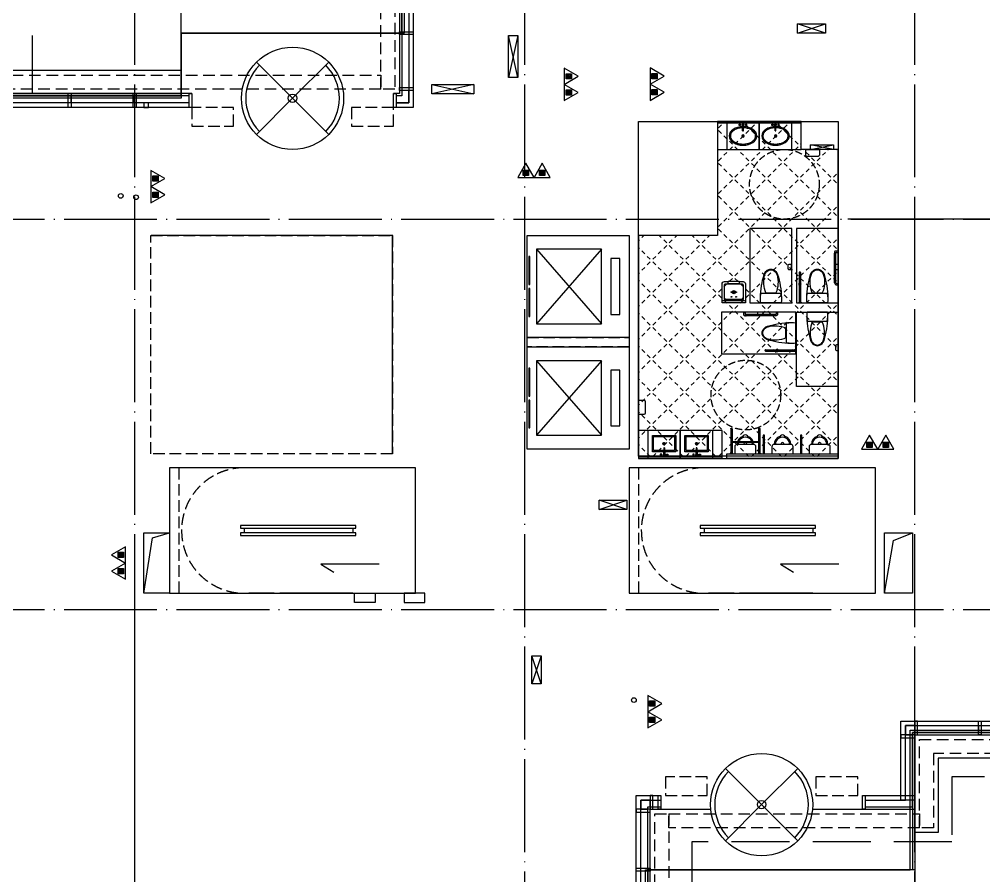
# Model space of a CAD drawing. Extents: x -186750 to 855523, y -12902 to 560425.
# Drawn here: x 14315 to 35083, y 2671 to 21100 of the extents above; entities that cross this region are included whole.
import ezdxf
from ezdxf.xclip import XClip

# ---------------------------------------------------------------- set-up
doc = ezdxf.new("R2010")
doc.units = 0
doc.header["$LTSCALE"] = 1000
doc.header["$MEASUREMENT"] = 0
doc.header["$XCLIPFRAME"] = 0
for name, pattern in [('10#楼幕墙$0$109-34 轴网$0$L1$0$$AUDIT_BAD_LTYPE1', [0]), ('104-10 轴网$0$DOTE', [2.4200000000000004, 2, -0.2, 0.02, -0.2]), ('X-104 8#10#平面$0$109-34 轴网$0$L1$0$$AUDIT_BAD_LTYPE1', [0]), ('X-104 8#10#平面$0$CACHE', [0.375, 0.25, -0.125]), ('X-104 8#10#平面$0$DASH', [0.35, 0.25, -0.1]), ('三跑梯-1F$0$DASH', [0.35, 0.25, -0.1])]:
    doc.linetypes.add(name, pattern=pattern)
for name, color, linetype, plot in [('10#楼幕墙$0$04-不打印_辅助线', 165, 'Continuous', False), ('X-104 8#10#平面$0$04-不打印_辅助线', 165, 'Continuous', False), ('三跑梯-1F$0$04-不打印_辅助线', 165, 'Continuous', False)]:
    doc.layers.add(name, color=color, linetype=linetype, plot=plot)
for name, color, linetype in [('10#楼幕墙$0$A-C_玻璃幕墙', 140, 'Continuous'), ('10#楼幕墙$0$A-C_门', 150, 'Continuous'), ('104-10 轴网$0$A_AXIS-轴线', 252, '104-10 轴网$0$DOTE'), ('EQUIP_消防', 7, 'Continuous'), ('TWT_TEXT', 7, 'Continuous'), ('VPIPE-雨水', 4, 'TG_Y'), ('X-104 8#10#平面$0$A-C_玻璃幕墙', 252, 'Continuous'), ('X-104 8#10#平面$0$A-E_楼梯', 252, 'Continuous'), ('X-104 8#10#平面$0$A-E_电梯', 252, 'Continuous'), ('X-104 8#10#平面$0$A-I_卫-洁具', 8, 'Continuous'), ('X-104 8#10#平面$0$A-O_屋面', 201, 'Continuous'), ('X-104 8#10#平面$0$A-O_散水', 134, 'Continuous'), ('X-104 8#10#平面$0$A-SUR_看线', 252, 'Continuous'), ('X-104 8#10#平面$0$A-TECH_暖通', 162, 'Continuous'), ('X-104 8#10#平面$0$A-TECH_结构', 252, 'Continuous'), ('水-8#10#提建筑结构暖电条件$0$VPIPE-消防', 1, 'Continuous'), ('水-立管-消防低', 1, 'Continuous')]:
    doc.layers.add(name, color=color, linetype=linetype)
doc.styles.add('TG_LINETYPE', font='romans2.shx', dxfattribs={"width": 0.8, "height": 3, "bigfont": 'hzdf2.shx'})
doc.linetypes.add('TG_Y', pattern='A,5,-0.3,["Y",TG_LINETYPE,S=0.1,R=0,X=-0.23,Y=-0.15],0', length=5.3)

# ---------------------------------------------------------------- blocks, each defined once
blk = doc.blocks.new('104-10 轴网')
at = {"layer": '104-10 轴网$0$A_AXIS-轴线', "linetype": '104-10 轴网$0$DOTE'}
for p, q in [((16799.99999999992, -6500.000000000015), (16800.00000000021, 40100.00000000004)), ((25199.99999999992, -6500.000000000015), (25200.00000000021, 40100.00000000004)), ((33599.99999999995, -6500.000000000015), (33600.00000000021, 40100.00000000004)), ((-6500.000000000022, 16799.99999999999), (48500.00000000018, 16800.00000000004)), ((-6500.000000000022, 8399.999999999985), (48500.00000000018, 8400.000000000044))]:
    blk.add_line(p, q, dxfattribs=at)
blk = doc.blocks.new('X-104 8#10#平面$0$meae')
for p, q in [((-215.039999999979, 0), (-243.7679999999818, 0)), ((-210, 5.039999999979045), (-210, 32.76000000000931)), ((-176.7359999999753, 0), (-204.9599999999627, 0)), ((-99.54815868195146, 8), (21.68149024352897, 14.3899337600451)), ((-99.54815868195146, -7.999999999941792), (-99.54815868195146, 8)), ((21.68149024352897, -14.3899337601033), (21.68149024352897, 14.3899337600451)), ((-210, -32.25599999999395), (-210, -5.039999999979045)), ((-99.54815868195146, -8.000000000058208), (21.68149024352897, -14.3899337601033))]:
    blk.add_line(p, q)
at = {"const_width": 0.8399999999999999}
blk.add_lwpolyline([(-209.5800000000163, -0.1400000000139698, -0.9999999999999999), (-210.4199999999837, -0.1400000000139698, -0.9999999999999999)], format="xyb", close=True, dxfattribs=at)
for points in [[(17.19145484233741, 81.35012003820157), (40, 81.35012003820157), (39.99999999994179, 51.35012003820157), (17.1914548422792, 51.35012003820157)], [(21.68149024352897, 21.35012003820157), (40, 21.35012003820157), (40, -21.35012003820157), (21.68149024352897, -21.35012003820157)], [(17.19145484233741, -81.35012003820157), (40, -81.35012003820157), (39.99999999994179, -51.35012003820157), (17.1914548422792, -51.35012003820157)]]:
    blk.add_lwpolyline(points, close=True)
blk.add_circle((-210, 0), 25.2)
blk.add_ellipse((-210, 0), major_axis=(0, -296.8388870928175), ratio=0.6737661697857759)
at = {"color": 8}
blk.add_open_spline([(-210, -271.838887092832), (-201.6286662275088, -271.838887092832), (-193.2556980797672, -270.8834744876949), (-176.5567826171755, -267.0318226981908), (-168.2292954665609, -264.1331208487391), (-151.7464247078751, -256.3412992825033), (-143.592075161112, -251.4461166422116), (-127.6688291439204, -239.6628589069005), (-119.9016611408442, -232.7743547918508), (-105.0053654383519, -217.100718463771), (-97.87740360945463, -208.3160983382841), (-84.50442564953119, -189.0367220979533), (-78.25994529254967, -178.5426552897552), (-66.86596525227651, -156.1005802754662), (-61.71665413689334, -144.1531549534993), (-52.68240508378949, -119.1104159536771), (-48.79751711455174, -106.0155586157343), (-42.41598126577446, -79.01830609660828), (-39.91934085072717, -65.11628590768669), (-36.39207964838715, -36.86706837144447), (-35.3614577781409, -22.5202054088586), (-34.79793056182098, 6.244822261855006), (-35.26502483320655, 20.66266644134885), (-37.68259151588427, 49.19399507466005), (-39.63306519814068, 63.30715293157846), (-44.95700291811954, 90.86129060061648), (-48.33046480413759, 104.3019146881416), (-56.39392556494568, 130.1611448710319), (-61.0838973345235, 142.5793309712317), (-71.62818411248736, 166.0733063118532), (-77.48238030000357, 177.1485642623738), (-90.15903716551838, 197.6798496269621), (-96.98112566315103, 207.1352148510632), (-111.3602107425686, 224.2113378457143), (-118.9163064261083, 231.8314545630128), (-134.510733252624, 245.1036245926516), (-142.547481424408, 250.7556368449004), (-158.868371842138, 260.0530890176306), (-167.1509793659789, 263.6999722997425), (-183.7976203592261, 269.0257272459567), (-192.162095878215, 270.7072330619558), (-208.8995512870024, 272.153067119536), (-217.2755150526064, 271.9185741905239), (-234.0031495776493, 269.526916392555), (-242.3573442720808, 267.3679324407713), (-258.9526960913208, 261.0731867576833), (-267.1936322519905, 256.9349128940958), (-283.3781850557425, 246.65468100406), (-291.3201072766096, 240.5117016318836), (-306.6623222918133, 226.2813428560039), (-314.0611830068519, 218.1942343084957), (-328.0653621423407, 200.2301868745126), (-334.6699371464783, 190.353927289194), (-346.859358667396, 169.044026111078), (-352.4439172392595, 157.6110181525), (-362.4072642970132, 133.476927122334), (-366.7859668953461, 120.7763437553076), (-374.1964356524404, 94.43610308453208), (-377.2281845823745, 80.79684587812517), (-381.8495765395346, 52.93462008907227), (-383.4392193020904, 38.71199739631265), (-385.1273327118251, 10.0537408667733), (-385.225804392132, -4.381569712015335), (-383.9285565786413, -33.08909023553133), (-382.5328362500295, -47.36097819061251), (-378.2902226594742, -75.36972922243876), (-375.4433290168527, -89.10625087702647), (-368.3874579074909, -115.6863969620317), (-364.1784936326439, -128.529630749661), (-354.5335200406262, -152.9902308470919), (-349.097582319926, -164.6071133053629), (-337.1786070214584, -186.3198765731067), (-330.6958189697471, -196.415140855941), (-316.9037533847149, -214.843760280055), (-309.5951420506462, -223.1764269854757), (-294.4000191528467, -237.9131964488188), (-286.5148495539906, -244.3169298697612), (-270.41386736813, -255.1213227973203), (-262.1997869724291, -259.5227866767091), (-245.6385630253353, -266.3373192788567), (-237.2919559226721, -268.7527736420161), (-222.6272707111784, -271.2949484957498), (-216.3134306632564, -271.838887092832), (-210, -271.838887092832)], degree=3, knots=[0, 0, 0, 0, 0.1541728099079682, 0.1541728099079682, 0.3083456198159364, 0.3083456198159364, 0.4625184297239047, 0.4625184297239047, 0.6166912396318729, 0.6166912396318729, 0.7708640495398411, 0.7708640495398411, 0.9250368594478093, 0.9250368594478093, 1.079209669355778, 1.079209669355778, 1.233382479263746, 1.233382479263746, 1.387555289171714, 1.387555289171714, 1.541728099079682, 1.541728099079682, 1.69590090898765, 1.69590090898765, 1.850073718895619, 1.850073718895619, 2.004246528803587, 2.004246528803587, 2.158419338711555, 2.158419338711555, 2.312592148619523, 2.312592148619523, 2.466764958527492, 2.466764958527492, 2.62093776843546, 2.62093776843546, 2.775110578343428, 2.775110578343428, 2.929283388251396, 2.929283388251396, 3.083456198159364, 3.083456198159364, 3.237629008067333, 3.237629008067333, 3.391801817975301, 3.391801817975301, 3.545974627883269, 3.545974627883269, 3.700147437791237, 3.700147437791237, 3.854320247699206, 3.854320247699206, 4.008493057607174, 4.008493057607174, 4.162665867515142, 4.162665867515142, 4.31683867742311, 4.31683867742311, 4.471011487331078, 4.471011487331078, 4.625184297239047, 4.625184297239047, 4.779357107147015, 4.779357107147015, 4.933529917054983, 4.933529917054983, 5.087702726962951, 5.087702726962951, 5.24187553687092, 5.24187553687092, 5.396048346778888, 5.396048346778888, 5.550221156686856, 5.550221156686856, 5.704393966594824, 5.704393966594824, 5.858566776502792, 5.858566776502792, 6.012739586410761, 6.012739586410761, 6.166912396318729, 6.166912396318729, 6.283185307179586, 6.283185307179586, 6.283185307179586, 6.283185307179586], dxfattribs=at)
at = {"layer": 'X-104 8#10#平面$0$04-不打印_辅助线'}
blk.add_lwpolyline([(-499.9999999998836, -349.9999999999418), (-499.9999999998836, 350.0000000000582), (100.0000000001164, 350.0000000000582), (100.0000000001164, -349.9999999999418)], close=True, dxfattribs=at)
blk = doc.blocks.new('X-104 8#10#平面$0$A-toilet-F2$0$A-toilet-F3$0$$plan$00000388')
for p, q in [((-202.5, -209.53125), (-202.5, 209.53125)), ((0, -220.78125), (0, 220.78125)), ((-211.7636100000016, 107.6506163835302), (-211.7636100000016, -107.6506388835276))]:
    blk.add_line(p, q)
blk.add_lwpolyline([(-202.4999999999999, -209.5312499999999), (-151.5815775000015, -220.9312574999972), (-102.2263650000007, -226.3893074999992), (-50.17650749999908, -226.3893074999992), (8.526512829121202e-14, -220.7812499999999)])
for centre, radius, start, end in [((-70.50223739520334, -1596.893304158019), 1822.905267548176, 91.22236801686525, 107.2477400730136), ((-76.17188249999913, -236.25), 463.3354349999999, 97.73994600000086, 105.8219819999994), ((-76.17188249999913, -236.25), 463.3354349999999, 80.5376779999934, 97.73994600000086), ((-595.175017904075, 0), 128.7061108459815, 159.5476091936029, 200.4523908063857), ((-562.4982811024126, -12.18639293920603), 163.5812782416205, 107.2477400730136, 159.5476091936029), ((-580.3665348804823, -1.124999869261956e-05), 128.7061108459815, 136.8542646013629, 223.1457353986371), ((-555.5449209055997, -23.26485846064998), 162.7261878014058, 104.7785650587778, 136.8542646013629), ((-443.4417002224786, -448.2021481943076), 602.2018211347165, 67.37374387746667, 104.7785650587778), ((-562.4982811024126, 12.18639293920603), 163.5812782416205, 200.4523908063857, 252.7522599269864), ((-555.5449209055997, 23.26483596065259), 162.7261878014058, 223.1457353986371, 255.2214349412222), ((-70.50223739520334, 1596.893304158019), 1822.905267548176, 252.7522599269864, 268.7776319831348), ((-443.4417002224786, 448.2021256943101), 602.2018211347165, 255.2214349412222, 292.6262561225334)]:
    blk.add_arc(centre, radius, start, end)
blk = doc.blocks.new('X-104 8#10#平面$0$hgfasg')
at = {"layer": 'X-104 8#10#平面$0$04-不打印_辅助线'}
blk.add_lwpolyline([(-450, 1599.999999999709), (450, 1599.999999999651), (450, -3.492459654808044e-10), (-450, -2.91038304567337e-10)], close=True, dxfattribs=at)
at = {"rotation": 270}
blk.add_blockref('X-104 8#10#平面$0$A-toilet-F2$0$A-toilet-F3$0$$plan$00000388', (0, 0), dxfattribs=at)
blk = doc.blocks.new('X-104 8#10#平面$0$残疾人扶手1')
for p, q in [((-700, -9.99999475479126), (-700.0000001192093, 5.424022674560547e-06)), ((-1.788139343261719e-07, -10), (0, 0)), ((-750.0000001192093, -9.999994456768036), (-750, -1.549720764160156e-06)), ((-750.0000001192093, -9.999994456768036), (-700, -9.99999475479126)), ((-740, -65.00071978569031), (-740.0000000596046, -9.99999463558197)), ((-710.0000001192093, -65.00164842605591), (-710.0000000596046, -9.999994695186615)), ((-54.99999988079071, -50.00000697374344), (-695.0000002384186, -49.99999493360519)), ((-54.99999988079071, -80.00000703334808), (-695.0000002384186, -79.9999949336052)), ((-50, -9.999999940395355), (-50, -1.192092895507812e-07)), ((-1.788139343261719e-07, -10), (-50, -9.999999940395355)), ((-40.00000005960464, -35.00000029802322), (-40, -10.00000005960464)), ((-10.00000005960464, -35.00000041723251), (-10, -10.00000005960464))]:
    blk.add_line(p, q)
for centre, radius, start, end in [((-725, -64.9999949336052), 14.99999998312334, 180, 0), ((-695, -34.99999493360519), 45.00000000000363, 244.4712198360607, 270), ((-695, -34.99999493360519), 15, 180, 270), ((-55, -35.00000023841858), 15, 270, 0), ((-55, -35.00000023841858), 45.00000000000363, 270, 0)]:
    blk.add_arc(centre, radius, start, end)
blk = doc.blocks.new('X-104 8#10#平面$0$残疾人扶手2')
for p, q in [((-10.00000113248825, -49.99999988079071), (-10.00000011920929, 3.576278686523438e-07)), ((-10.00000011920929, 3.576278686523438e-07), (-5.960464477539062e-08, 0)), ((-650.0016621351242, -9.999985933303833), (-10.00000029802322, -9.999999582767487)), ((-650.0007342100143, -39.99998587369919), (-10.00000101327896, -39.99999994039536)), ((-10.00000113248825, -49.99999988079071), (-8.046627044677734e-06, -49.99999994039536))]:
    blk.add_line(p, q)
for centre, radius, start, end in [((-400.0000005364418, -24.99999982118607, -9.52677845565972e-09), 25, 36.86992769834287, 143.1300702524336), ((-650.0000090003014, -24.99998587369919), 14.99999998312334, 90, 270), ((-400.0000005364418, -24.99999982118607, -9.52677845565972e-09), 25, 216.8698662268071, 323.1301310407838)]:
    blk.add_arc(centre, radius, start, end)
blk = doc.blocks.new('X-104 8#10#平面$0$A$C4F1F6034')
at = {"ltscale": 0.1}
for name, p in [('X-104 8#10#平面$0$残疾人扶手1', (-374.9999998723215, 450.0000001171138)), ('X-104 8#10#平面$0$残疾人扶手2', (6.772461347281933e-08, -350.5000000270084))]:
    blk.add_blockref(name, p, dxfattribs=at)
blk = doc.blocks.new('X-104 8#10#平面$0$hgfd')
at = {"color": 8}
for p, q in [((-38.49999971458601, 228.000000048185), (38.50000028541399, 227.9999999518077)), ((3.335953806526959e-07, 266.5000000000036), (2.372253220528364e-07, 189.5000000000036))]:
    blk.add_line(p, q, dxfattribs=at)
for points in [[(250, -3.504792402964085e-07), (-249.9999999999927, 3.504792402964085e-07), (-249.9999994917889, 406.0000003504792, -0.4142135623732199), (-199.9999994292011, 456.0000002878987), (-119.9999994292084, 456.0000001877597), (-119.9999994166865, 466.000000187767), (120.0000005833208, 465.9999998122548), (120.0000005708062, 455.9999998122548), (200.000000570777, 455.9999997121158, -0.414213562372991), (250.0000005081893, 405.9999996495353)], [(175.000000062566, 49.99999974339516), (-174.9999999374049, 50.00000025659756, -0.4142135623730927), (-199.9999999061183, 75.00000028789145), (-199.9999995230974, 381.0000002878987, -0.414213562373095), (-174.9999994917962, 406.0000002565976), (175.0000005082111, 405.9999997434024, -0.4142135623731322), (200.0000004769245, 380.9999997121085), (200.0000000938744, 74.99999971210127, -0.4142135623730573)], [(250, -3.504792402964085e-07), (-249.9999999999927, 3.504792402964085e-07), (-249.9999999686988, 25.00000035048652, -0.4142135623730971), (-224.9999999373977, 50.00000031918535), (225.0000000625878, 49.99999968082193, -0.4142135623730932), (250.0000000313012, 24.99999964952804)]]:
    blk.add_lwpolyline(points, format="xyb", close=True)
blk.add_lwpolyline([(120.0000005708062, 455.9999998122548), (200.000000570777, 455.9999997121158, -0.414213562373095), (250.0000005081893, 405.9999996495353), (250, -3.504792402964085e-07), (-249.9999999999927, 3.504792402964085e-07), (-249.9999994917889, 406.0000003504792, -0.4142135623730929), (-199.9999994292011, 456.0000002878987), (-119.9999994292084, 456.0000001877597)], format="xyb")
blk.add_lwpolyline([(120.0000005082184, 405.9999998122476), (-119.9999994917889, 406.0000001877524), (-119.9999994166865, 466.000000187767), (120.0000005833208, 465.9999998122548)], close=True)
blk.add_lwpolyline([(150.0000000876389, 69.99999977469633), (-149.9999999123756, 70.00000022531094, -0.4142135623730976), (-199.9999998497879, 120.0000002878915), (-199.9999995543913, 356.0000002878842, -0.414213562373095), (-149.9999994918035, 406.0000002253037), (150.0000005081965, 405.9999997746963, -0.414213562373095), (200.0000004456087, 355.9999997121085), (200.0000001502194, 119.9999997121231, -0.4142135623731096)], format="xyb", close=True, dxfattribs=at)
for centre, radius in [((-49.99999971457146, 228.0000000625914), 10), ((2.854139893315732e-07, 228.0000000000036), 35), ((50.00000028542127, 227.9999999374159), 10), ((-49.99999983975431, 128.0000000625841), 10), ((50.00000016025297, 127.9999999374159), 10)]:
    blk.add_circle(centre, radius)
blk.add_circle((2.854139893315732e-07, 228.0000000000036), 25, dxfattribs=at)
blk = doc.blocks.new('X-104 8#10#平面$0$104-8910 核心筒$0$fraehtj')
for p, q in [((-535.0016601383686, 315.0000140368938), (-9.999998301267624, 315.0000003874302)), ((-535.0007322132587, 285.0000140964985), (-260.0000060498787, 285.0000067282235)), ((-260.0000060498714, -284.9999931128441), (-260.0000060498714, 285.0000067282235)), ((-240.0000060498714, -284.9999936328259), (-240.0000060498642, 285.0000061923529)), ((-240.0000060498642, 285.0000061923492), (-9.999999016523361, 285.0000000298023)), ((-9.99999913573265, 275.000000089407), (-9.99999812245369, 325.0000003278255)), ((-9.99999812245369, 325.0000003278255), (1.937150955200195e-06, 324.9999999701977)), ((-9.99999913573265, 275.000000089407), (-6.049871444702148e-06, 275.0000000298023)), ((-535.0016601383686, -284.9999859631062), (-260.0000060498787, -284.9999931128441)), ((-535.0007322132587, -314.9999859035015), (-9.999999016523361, -314.9999999701977)), ((-240.0000060498642, -284.9999936328222), (-9.999998301267624, -284.9999996125698)), ((-9.99999913573265, -324.999999910593), (-9.99999812245369, -274.9999996721745)), ((-9.99999812245369, -274.9999996721745), (1.937150955200195e-06, -275.0000000298023)), ((-9.99999913573265, -324.999999910593), (-6.049871444702148e-06, -324.9999999701977))]:
    blk.add_line(p, q)
for centre, radius, start, end in [((-535.0000070035458, 300.0000140964985), 14.99999998312334, 90, 270), ((-250.0000060498714, 285.0000067282235), 10.00000000000729, 359.9999969296666, 180), ((-535.0000070035458, -299.9999859035015), 14.99999998312334, 90, 270), ((-250.0000060498714, -284.9999931128405), 10.00000000000729, 180, 3.070333449532706e-06)]:
    blk.add_arc(centre, radius, start, end)
blk = doc.blocks.new('A-电梯2222')
for p, q in [((-599.9999999888532, 1800.000000028485), (-599.9999999888532, 2000.000000028485)), ((-599.9999999888532, 2000.000000028485), (599.999999990192, 2000.000000027969)), ((599.999999990192, 2000.000000027969), (599.999999990192, 1800.000000028027)), ((599.999999990192, 1800.000000028027), (-599.9999999888532, 1800.000000028485)), ((-800.0000000021246, 200.0000000191649), (-800.0000000016589, 1600.000000013759)), ((-800.0000000016589, 1600.000000013759), (800.0000000027649, 1600.000000013068)), ((800.0000000027649, 1600.000000013068), (-800.0000000021246, 200.0000000191649)), ((800.0000000021828, 200.0000000184664), (-800.0000000016589, 1600.000000013759)), ((800.0000000027649, 1600.000000013068), (800.0000000021828, 200.0000000184664)), ((800.0000000021828, 200.0000000184664), (-800.0000000021246, 200.0000000191649))]:
    blk.add_line(p, q)
for points in [[(-1100, 0), (1100, 0), (1100, 2200.000000000007), (-1100, 2200.000000000007)], [(-643.3333333326736, 38.08112883746799), (-643.3333333326736, 58.97966308711329), (-43.33333333267365, 58.97966308711329), (-43.33333333267365, 38.08112883746799)], [(43.33333333273185, 38.0811288371915), (43.33333333273185, 58.97966308683681), (643.3333333327319, 58.97966308683681), (643.3333333327319, 38.0811288371915)]]:
    blk.add_lwpolyline(points, close=True)
blk = doc.blocks.new('X-104 8#10#平面$0$jhat')
for p, q in [((-395, -250.0000000000582), (-395, 249.9999999999418)), ((-395, 249.9999999999418), (-44.99999999994179, 249.9999999999418)), ((-44.99999999994179, 249.9999999999418), (-44.99999999994179, 11.73657725605881)), ((-219.9999999999418, 32.25599999987753), (-219.9999999999418, 5.03999999986263)), ((-124.8214514199644, 8.000000000058208), (11.68149024352897, 14.3899337601033)), ((-124.8214514199644, 7.999999999941792), (-124.8214514199644, -8.000000000058208)), ((11.68149024352897, 14.3899337601033), (11.68149024352897, -14.3899337601033)), ((-225.0399999999208, -1.164153218269348e-10), (-253.7679999999236, -1.164153218269348e-10)), ((-219.9999999999418, -5.040000000095461), (-219.9999999999418, -32.76000000012573)), ((-186.7359999999171, -1.164153218269348e-10), (-214.9599999999045, -1.164153218269348e-10)), ((-124.8214514199644, -8.000000000058208), (11.68149024352897, -14.3899337601033)), ((-44.99999999994179, -12.38077738613356), (-44.99999999994179, -250.0000000000582)), ((-44.99999999994179, -250.0000000000582), (-395, -250.0000000000582))]:
    blk.add_line(p, q)
at = {"color": 8}
blk.add_lwpolyline([(-69.99999999994179, -11.06304409715813), (-69.99999999994179, -225.0000000000582), (-370, -225.0000000000582), (-370, 224.9999999999418), (-69.99999999994179, 224.9999999999418), (-69.99999999994179, 10.56628493819153)], dxfattribs=at)
at = {"ltscale": 1000, "const_width": 0.8399999999999999}
blk.add_lwpolyline([(-219.5799999999581, 0.1399999998975545, 0.9999999999999999), (-220.4199999999255, 0.1399999998975545, 0.9999999999999999)], format="xyb", close=True, dxfattribs=at)
for points in [[(7.191454842337407, 81.35012003820157), (30, 81.35012003820157), (30, 51.35012003820157), (7.191454842337407, 51.35012003820157)], [(11.68149024352897, -21.35012003820157), (30, -21.35012003820157), (30, 21.35012003820157), (11.68149024352897, 21.35012003820157)], [(7.191454842337407, -81.35012003820157), (30, -81.35012003820157), (30, -51.35012003820157), (7.191454842337407, -51.35012003820157)]]:
    blk.add_lwpolyline(points, close=True)
blk.add_circle((-219.9999999999418, -1.164153218269348e-10), 25.2)
at = {"layer": 'X-104 8#10#平面$0$04-不打印_辅助线'}
blk.add_lwpolyline([(100.0000000001164, -350), (100.0000000000582, 350), (-499.9999999999418, 350), (-499.9999999998836, -350)], close=True, dxfattribs=at)
blk = doc.blocks.new('X-104 8#10#平面$0$A-toilet-F2$0$A-toilet-F3$0$xb')
for p, q in [((-228.5999999991618, 152.3999999994412), (-228.6000000010245, 9.313225746154785e-10)), ((-228.6000000010245, 9.313225746154785e-10), (228.6000000010245, -9.313225746154785e-10)), ((177.7999999998137, 203.2000000000698), (-177.7999999993481, 203.1999999994878)), ((228.6000000010245, -9.313225746154785e-10), (228.6000000005588, 152.3999999997905))]:
    blk.add_line(p, q)
for centre, radius, start, end in [((-6.349999998696148, 209.549999998766), 171.56755229355, 106.6068803142738, 182.1210963969083), ((-6.349999998696148, 209.549999998766), 146.16755229355, 87.87890362284142, 182.1210963969083), ((9.313225746154785e-10, 342.8999999993248), 63.50000000000001, 1.07073087239469, 178.9292691276053), ((1.396983861923218e-09, 203.1999999987893), 38.1, 0, 180), ((6.350000001490116, 209.549999998766), 146.16755229355, 357.8789036030917, 92.12109637715858), ((6.350000001490116, 209.549999998766), 171.56755229355, 357.8789036030917, 73.39311968572625), ((-177.7999999993481, 152.3999999992084), 50.8, 90, 180), ((177.8000000002794, 152.3999999997905), 50.8, 0, 90)]:
    blk.add_arc(centre, radius, start, end)
blk = doc.blocks.new('X-104 8#10#平面$0$10#核心筒')
at = {"layer": 'X-104 8#10#平面$0$A-I_卫-洁具', "ltscale": 0.1}
for points in [[(27649.99997655326, 11650.00000787919), (29449.99997655326, 11650.00000787919), (29449.99997655326, 12250.00000787919), (27649.99997655326, 12250.00000787919)], [(30364.99997656236, 11749.99999999913), (30364.99997656236, 12149.99999999913), (30334.99997656236, 12149.99999999913), (30334.99997656236, 11749.99999999913), (30364.99997656236, 11749.99999999913), (30364.99997656236, 11749.99999999913)], [(31164.99997655315, 11749.99999999919), (31164.99997655315, 12149.99999999919), (31134.99997655315, 12149.99999999919), (31134.99997655315, 11749.99999999919), (31164.99997655315, 11749.99999999919), (31164.99997655315, 11749.99999999919)]]:
    blk.add_lwpolyline(points, close=True, dxfattribs=at)
blk.add_lwpolyline([(27649.99939044413, 11679.99977302144), (27649.99939044413, 11649.99977302144), (29449.99939044425, 11649.99977302132), (29449.99939044768, 11679.99977281538), (27649.99939044413, 11679.99977302144)], dxfattribs=at)
at = {"layer": 'X-104 8#10#平面$0$A-SUR_看线', "linetype": 'X-104 8#10#平面$0$109-34 轴网$0$L1$0$$AUDIT_BAD_LTYPE1'}
blk.add_lwpolyline([(31949.99997657158, 11650.00000787916), (29549.99997655303, 11650.00000787919), (29549.99997655303, 11750.00000000212), (31949.99997657156, 11750.00000782145), (31949.99998203337, 11650.00000787919)], dxfattribs=at)
at = {"layer": 'X-104 8#10#平面$0$A-TECH_结构', "linetype": 'X-104 8#10#平面$0$DASH'}
blk.add_lwpolyline([(25249.99997655326, 14250.00000788743), (27449.99997655327, 14250.00000788743), (27449.99997655327, 14049.99998604986), (25249.99997655326, 14049.99998604986)], close=True, dxfattribs=at)
at = {"layer": 'X-104 8#10#平面$0$A-E_电梯', "xscale": -1, "rotation": 270}
for p in [(25249.99997655326, 15349.99998604986), (25249.99997655326, 12949.99998604986)]:
    blk.add_blockref('A-电梯2222', p, dxfattribs=at)
at = {"layer": 'X-104 8#10#平面$0$A-I_卫-洁具', "ltscale": 0.1, "rotation": 270}
for p in [(28199.99997655326, 11750.00000787919), (28899.99997655326, 11750.00000787919)]:
    blk.add_blockref('X-104 8#10#平面$0$jhat', p, dxfattribs=at)
at = {"layer": 'X-104 8#10#平面$0$A-I_卫-洁具', "ltscale": 0.1}
for p in [(29949.99997657157, 11749.99999999907), (30749.99997657157, 11749.99999999907), (31549.99997657157, 11749.99999999907)]:
    blk.add_blockref('X-104 8#10#平面$0$A-toilet-F2$0$A-toilet-F3$0$xb', p, dxfattribs=at)
blk = doc.blocks.new('三跑梯-1F')
at = {"color": 171}
for p, q in [((1300.000000000058, 3950), (1400.000000000058, 3950)), ((1300.000000000056, 1610), (1400.000000000056, 1610))]:
    blk.add_line(p, q, dxfattribs=at)
for p, q in [((1400, 3950), (1399.999999999998, 3123.012701891712)), ((2700, 3949.999999999942), (2699.999999999998, 2372.457351944817)), ((2699.999999999998, 2256.987298107706), (2699.999999999998, 1709.999999999942))]:
    blk.add_line(p, q)
for points in [[(1239.999999999998, 1530), (1300.000000000056, 1530), (1300.000000000058, 4010), (1240, 4010)], [(1399.999999999998, 1529.999999999942), (1460.000000000056, 1529.999999999942), (1460.000000000058, 4010), (1400, 4010)]]:
    blk.add_lwpolyline(points, close=True, dxfattribs=at)
at = {"color": 8, "linetype": '三跑梯-1F$0$DASH'}
blk.add_arc((1349.999999999996, 1610), 1350.000000000002, 180, 0, dxfattribs=at)
at = {"layer": '三跑梯-1F$0$04-不打印_辅助线', "linetype": '三跑梯-1F$0$DASH'}
blk.add_line((0, 200), (2700, 200), dxfattribs=at)
at = {"layer": '三跑梯-1F$0$04-不打印_辅助线'}
blk.add_lwpolyline([(2699.999999999998, 5300), (0, 5300), (0, 0), (2700, 0)], close=True, dxfattribs=at)
blk.add_lwpolyline([(2077.989292925573, 4511.834401277243), (2077.989292925515, 3260), (2243.613369419356, 3540)], dxfattribs=at)
blk = doc.blocks.new('X-104 8#10#平面$0$yteiteru7y6')
at = {"layer": 'X-104 8#10#平面$0$A-TECH_结构'}
for points in [[(17550.00009050627, 10050.00004004795), (17550.00004707381, 8750.00005011633), (17000.0000033941, 8750.000029312505), (17181.19745823399, 9940.417403183063)], [(17550.00006879004, 8750.000036196143), (17000.0000000031, 8750.000011480995), (17000.0000000031, 10049.99993964261), (17550.00006879004, 10049.99996435776)], [(33549.99992714335, 10049.99903622497), (33549.99997317632, 8750.000027945614), (32949.99995462797, 8749.999959030945), (33137.91965881839, 9881.415826070093)]]:
    blk.add_lwpolyline(points, close=True, dxfattribs=at)
at = {"layer": 'X-104 8#10#平面$0$A-TECH_结构', "linetype": 'X-104 8#10#平面$0$109-34 轴网$0$L1$0$$AUDIT_BAD_LTYPE1'}
blk.add_lwpolyline([(33549.99997317632, 8750.000027945614), (32949.99995863652, 8750.000027945614), (32949.99995863652, 10049.99900962345), (33549.99997317632, 10049.99900962345)], close=True, dxfattribs=at)
blk = doc.blocks.new('X-104 8#10#平面$0$rhyseuyi')
at = {"layer": 'X-104 8#10#平面$0$04-不打印_辅助线', "linetype": 'X-104 8#10#平面$0$109-34 轴网$0$L1$0$$AUDIT_BAD_LTYPE1'}
h = blk.add_hatch(dxfattribs=at)
h.set_pattern_fill('虚线方格', color=256, scale=500, angle=45)
h.set_pattern_definition([(45, (28.28427124736481, -59371.71572875254), (-353.5533905932737, 353.5533905932738), [90, -75, 90, -75, 90, -80]), (135, (325.2691193457285, -59018.16233815927), (-353.5533905932738, -353.5533905932737), [90, -75, 90, -75, 90, -80])])
h.paths.add_polyline_path([(31949.99997657147, 11650.00000787921), (31949.9999765715, 18300.00000787908), (31149.99997658445, 18300.00000787908), (31149.99997652421, 18900.00000788414), (29349.99997659371, 18900.00000788424), (29349.99997658134, 16449.99999999983), (27649.99997655317, 16449.9999860454), (27649.99939044405, 11649.99977302144)])
at = {"layer": 'X-104 8#10#平面$0$A-TECH_结构', "linetype": 'X-104 8#10#平面$0$109-34 轴网$0$L1$0$$AUDIT_BAD_LTYPE1'}
blk.add_lwpolyline([(22550.00000147264, 20800.18525530281), (22549.99999999172, 36250.00000000003), (44650.00000000591, 36250.00000000003), (44650.00000000267, 5750.000000011165), (33550.00000000042, 5749.999996079934), (33549.99999999956, 2800.00000587945), (27849.99999999903, 2800.000009821595), (27849.99999999989, -2650.000000044718), (-2650.000000000116, -2650.000000044733), (-2650.000000000233, 19449.99969723696), (17799.99999874334, 19450.12322490085), (17800.00000022122, 20799.81474476285)], close=True, dxfattribs=at)
blk.add_lwpolyline([(31949.99997657142, 11650.00000787932), (31949.99997657145, 18300.00000787919), (31149.9999765844, 18300.00000787919), (31149.99997652415, 18900.00000788426), (29349.99997659365, 18900.00000788436), (29349.99997658128, 16449.99999999994), (27649.99997655311, 16449.99998604551), (27649.99939044399, 11649.99977302155), (31949.99997657142, 11650.00000787932)], dxfattribs=at)
blk = doc.blocks.new('10#楼幕墙$0$ii')
blk.add_lwpolyline([(-1339.999257087533, -5.379672802519053e-05), (0.0007429124671034515, -5.379672802519053e-05), (0.0007429124671034515, -150.000053796728), (-1339.999257087533, -150.000053796728)], close=True)
blk = doc.blocks.new('10#楼幕墙$0$xzm2200')
at = {"layer": '10#楼幕墙$0$A-C_门'}
for p, q in [((0, 0), (-777.8174528407399, 777.8174718429218)), ((-3.557623131200671e-06, 0), (777.8174587842077, 777.8174623418017)), ((-1.778797013685107e-06, 1.778826117515564e-06), (-777.8174623418308, -777.8174587842077)), ((-1.778797013685107e-06, 1.778826117515564e-06), (777.8174492831458, -777.8174682852696))]:
    blk.add_line(p, q, dxfattribs=at)
for radius in [1100.000001778816, 91.66666681490136]:
    blk.add_circle((-1.778797013685107e-06, 1.778826117515564e-06), radius, dxfattribs=at)
for start, end in [(45, 134.9999993007822), (225, 314.9999993007822)]:
    blk.add_arc((-1.778797013685107e-06, 1.778826117515564e-06), 1008.333334963915, start, end, dxfattribs=at)
blk = doc.blocks.new('10#楼幕墙$0$A$C13E80662')
for points in [[(150.0005130732898, 150.2641038001748), (150.0005130732898, 200.2641038001238), (0.0005130732897669077, 200.2641038001238), (0.0005130732897669077, 0.2641038001238485), (150.0005130732898, 0.2641038001238485)], [(150.0005130732898, 0.2641038001747802), (200.0005130733043, 0.2641038001747802), (200.0005130733043, 150.2641038001748), (150.0005130732898, 150.2641038001748)]]:
    blk.add_lwpolyline(points)
blk = doc.blocks.new('*U437')
blk.add_lwpolyline([(1310.000000000218, 0), (0, 0), (0, 150), (1310.000000000218, 150)], close=True)
blk = doc.blocks.new('*U438')
for points in [[(150.0005130732898, 150.2641038001748), (150.0005130732898, 270.2641038005895), (0.0005130732897669077, 270.2641038005895), (0.0005130732897669077, 0.2641038001238485), (150.0005130732898, 0.2641038001238485)], [(150.0005130732898, 0.2641038001747802), (270.000512762228, 0.2641038001747802), (270.000512762228, 150.2641038001748), (150.0005130732898, 150.2641038001748)]]:
    blk.add_lwpolyline(points)
blk = doc.blocks.new('10#楼幕墙')
at = {"layer": '10#楼幕墙$0$04-不打印_辅助线'}
blk.add_lwpolyline([(22600.01556205962, 20799.99805111808), (17800.01556149623, 20799.9980511828), (17799.99999943667, 19400.00000006474), (-2599.999999999942, 19400.00000000001), (-2599.999999999942, -2599.999999999985), (27800.00000000006, -2599.999999999985), (27799.9999999994, 2800.000017646601), (33499.9999999994, 2800.000017646601), (33500.00000000006, 5800.000000000015), (44600.00000000006, 5800.000000000015), (44600.00000000006, 36200.00000000001), (22600.00000000006, 36200.00000000001)], close=True, dxfattribs=at)
at = {"layer": '10#楼幕墙$0$A-C_玻璃幕墙'}
for points in [[(31395.44511856277, 4100.000000000015), (33600.00000000006, 4100.000000000015), (33600.00000000006, 5700.000000000015), (44700.00000000006, 5700.000000000015), (44700.00000000006, 36300.00000000001), (22500.00000000006, 36300.00000000001), (22500.00000000006, 19500.00000000001), (22369.99999999959, 19500.00000000001)], [(32530.00000188575, 4150.000000000015), (33550.00000000006, 4150.000000000015), (33550.00000000006, 5750.000000000015), (44650.00000000006, 5750.000000000015), (44650.00000000006, 36250.00000000001), (22550.00000000006, 36250.00000000001), (22550.00000000006, 19450.00000000001), (22429.99999999959, 19450.00000000001)], [(32470.00000188575, 4400.000000000015), (33300.00000000006, 4400.000000000015), (33300.00000000006, 6000.000000000015), (44400.00000000006, 6000.000000000015), (44400.00000000006, 36000.00000000001), (22800.00000000006, 36000.00000000001), (22800.00000000006, 19200.00000000001), (22369.99999999959, 19200.00000000001)], [(32530.00000188575, 4300.000000000015), (33400.00000000006, 4300.000000000015), (33400.00000000006, 5900.000000000015), (44500.00000000006, 5900.000000000015), (44500.00000000006, 36100.00000000001), (22700.00000000006, 36100.00000000001), (22700.00000000006, 19300.00000000001), (22429.99999999959, 19300.00000000001)], [(18029.99999999959, 19500.00000000001), (-2699.999999999942, 19500.00000000001), (-2699.999999999942, -2699.999999999985), (27900.00000000006, -2699.999999999985), (27900.00000000006, 4100.000000000015), (29204.55488497031, 4100.000000000015)], [(17969.99999999959, 19450.00000000001), (-2649.999999999942, 19450.00000000001), (-2649.999999999942, 2829.999999987209)], [(17969.99999999959, 19300.00000000001), (-2499.999999999942, 19300.00000000001), (-2499.999999999942, 2829.999999987209)], [(18029.99999999959, 19200.00000000001), (-2399.999999999942, 19200.00000000001), (-2399.999999999942, -2399.999999999985), (27600.00000000006, -2399.999999999985), (27600.00000000006, 4400.000000000015), (28128.41289360973, 4400.000000000015)], [(-2499.999999999942, 1370.000742906195), (-2499.999999999942, -2499.999999999985), (27700.00000000006, -2499.999999999985), (27700.00000000006, 4300.000000000015), (28129.99999998772, 4300.000000000015)], [(-2649.999999999942, 1370.000742906195), (-2649.999999999942, -2649.999999999985), (27850.00000000006, -2649.999999999985), (27850.00000000006, 4150.000000000015), (28129.99999998772, 4150.000000000015)]]:
    blk.add_lwpolyline(points, dxfattribs=at)
for points in [[(22800.01556206265, 20829.99805080701), (22800.01556206265, 20769.99805080701), (22500.01556206218, 20769.99805080701), (22500.01556206218, 20829.99805080701)], [(22800.00000000309, 19629.99999968895), (22800.00000000309, 19569.99999968895), (22500.00000000262, 19569.99999968895), (22500.00000000262, 19629.99999968895)], [(15429.99999999959, 19200.00000000001), (15369.99999999959, 19200.00000000001), (15369.99999999959, 19500.00000000013), (15429.99999999959, 19500.00000000013)], [(16829.99999999959, 19200.00000000001), (16769.99999999959, 19200.00000000001), (16769.99999999959, 19500.00000000013), (16829.99999999959, 19500.00000000013)], [(17969.99999999959, 19499.9998673564), (18029.99999999959, 19499.9998673564), (18029.99999999959, 19199.99986735675), (17969.99999999959, 19199.99986735675)], [(22369.99999999959, 19499.99999999967), (22429.99999999959, 19499.99999999967), (22429.99999999959, 19200.00000000001), (22369.99999999959, 19200.00000000001)], [(33600.00000000005, 5700.000000000015), (33660.00000000008, 5700.000000000044), (33660.00000000005, 6000.000000000044), (33600.00000000005, 6000.000000000073)], [(34970.00000000029, 5999.99999999303), (35030.00000000029, 5999.99999999303), (35030.00000000029, 5699.999999993845), (34970.00000000029, 5699.999999993845)], [(33600.00000000008, 5639.999999999985), (33600.00000000005, 5700.000000000015), (33300.00000000005, 5699.999999999985), (33300.00000000005, 5639.999999999985)], [(27900.00000000005, 4100.000000000015), (27960.00000000008, 4100.000000000044), (27960.00000000005, 4400.000000000044), (27900.00000000005, 4400.000000000073)], [(28129.99999998772, 4100.000007857583), (28069.99999998772, 4100.000007857583), (28069.99999998772, 4400.000007857117), (28129.99999998772, 4400.000007857117)], [(32530.00000188575, 4100.000007858864), (32470.00000188575, 4100.000007858864), (32470.00000188575, 4400.000007858398), (32530.00000188575, 4400.000007858398)], [(33300.00000000008, 4400.000000000015), (33600.00000000008, 4400.000000000015), (33600.00000000008, 4300.000000012726), (33300.00000000008, 4300.000000012726)], [(27900.00000000008, 4039.999999999985), (27900.00000000005, 4100.000000000015), (27600.00000000005, 4099.999999999985), (27600.00000000005, 4039.999999999985)], [(27899.99999999983, 2829.999999993728), (27899.99999999983, 2769.999999993728), (27600.00000000029, 2769.999999993728), (27600.00000000029, 2829.999999993728)]]:
    blk.add_lwpolyline(points, close=True, dxfattribs=at)
at = {"linetype": '10#楼幕墙$0$109-34 轴网$0$L1$0$$AUDIT_BAD_LTYPE1', "rotation": 270}
for p in [(20199.99999587848, 19399.99989715917), (30299.99999998772, 4199.999998224623)]:
    blk.add_blockref('10#楼幕墙$0$xzm2200', p, dxfattribs=at)
at = {"layer": '10#楼幕墙$0$A-C_玻璃幕墙'}
for name, p, rotation in [('*U438', (22700.26410380018, 19299.99948692672), 90), ('10#楼幕墙$0$A$C13E80662', (33399.73589619993, 5900.000513073304), 270), ('*U437', (34970.00000000029, 5900.000000000015), 180), ('10#楼幕墙$0$A$C13E80662', (27699.73589619993, 4300.000513073304), 270)]:
    blk.add_blockref(name, p, dxfattribs=dict(at, rotation=rotation))
blk.add_blockref('10#楼幕墙$0$ii', (16769.99999999959, 19450.0000537967), dxfattribs=at)
blk = doc.blocks.new('*U262')
blk.add_lwpolyline([(46693.65911704338, 22173.79553999149), (46793.65906324825, 22173.79553999149), (46793.65906324825, 22273.79553999149), (46693.65911704338, 22273.79553999149)], close=True)
blk = doc.blocks.new('X-104 8#10#平面$0$erte')
at = {"layer": 'X-104 8#10#平面$0$A-O_屋面', "linetype": 'X-104 8#10#平面$0$DASH'}
blk.add_lwpolyline([(0, 0), (900, 0), (900, 400), (-2.91038304567337e-11, 400), (0, 0)], close=True, dxfattribs=at)
blk = doc.blocks.new('X-104 8#10#平面$0$A$C5E1742DD')
at = {"layer": 'X-104 8#10#平面$0$04-不打印_辅助线', "color": 2, "linetype": 'X-104 8#10#平面$0$109-34 轴网$0$L1$0$$AUDIT_BAD_LTYPE1'}
for points in [[(-119.9999999997308, 1099.703687444497), (330.0000000002692, 1099.703687444497), (330.0000000002692, 900.001630483508), (-119.9999999997308, 900.001630483508)], [(950.0000000765867, 900.001630483508), (1400.000000076587, 900.001630483508), (1400.000000076587, 1100.001630483508), (950.0000000765867, 1100.001630483508)]]:
    blk.add_lwpolyline(points, close=True, dxfattribs=at)
blk = doc.blocks.new('X-104 8#10#平面$0$rrttg')
at = {"linetype": 'X-104 8#10#平面$0$109-34 轴网$0$L1$0$$AUDIT_BAD_LTYPE1'}
for p, q in [((0, 0), (600, -200)), ((600, 0), (0, -200))]:
    blk.add_line(p, q, dxfattribs=at)
blk.add_lwpolyline([(0, 0), (600, 0), (600, -200), (0, -200)], close=True, dxfattribs=at)
blk = doc.blocks.new('*U265')
at = {"linetype": 'X-104 8#10#平面$0$109-34 轴网$0$L1$0$$AUDIT_BAD_LTYPE1'}
for p, q in [((0, 0), (900, -200)), ((900, 0), (0, -200))]:
    blk.add_line(p, q, dxfattribs=at)
blk.add_lwpolyline([(0, 0), (900, 0), (900, -200), (0, -200)], close=True, dxfattribs=at)
blk = doc.blocks.new('*U266')
at = {"linetype": 'X-104 8#10#平面$0$109-34 轴网$0$L1$0$$AUDIT_BAD_LTYPE1'}
for p, q in [((0, 0), (500, -99.99999999993815)), ((500, 0), (0, -99.99999999993815))]:
    blk.add_line(p, q, dxfattribs=at)
blk.add_lwpolyline([(0, 0), (500, 0), (500, -99.99999999993815), (0, -99.99999999993815)], close=True, dxfattribs=at)
blk = doc.blocks.new('X-104 8#10#平面$0$1c')
at = {"layer": 'X-104 8#10#平面$0$A-TECH_暖通', "linetype": 'X-104 8#10#平面$0$109-34 轴网$0$L1$0$$AUDIT_BAD_LTYPE1'}
for name, p, rotation in [('X-104 8#10#平面$0$rrttg', (6474.999988287364, 12400.00000749389), 179.9999999999998), ('*U265', (-150.0000234140571, 12350.00000749391), 269.9999999999999), ('*U266', (6649.999976587482, 9900.000007879082, 2600), 179.9999999999998), ('X-104 8#10#平面$0$rrttg', (2199.99996572073, 2150.000007884568), 179.9999999999998), ('X-104 8#10#平面$0$rrttg', (350.0000000118634, -999.9999921207973), 269.9999999999999)]:
    blk.add_blockref(name, p, dxfattribs=dict(at, rotation=rotation))
blk.add_blockref('*U265', (-2000.000023414043, 11299.50596968649), dxfattribs=at)
blk = doc.blocks.new('X-104 8#10#平面')
at = {"layer": 'X-104 8#10#平面$0$A-E_楼梯', "linetype": 'X-104 8#10#平面$0$109-34 轴网$0$L1$0$$AUDIT_BAD_LTYPE1'}
for p, q in [((17799.99999943651, 19500), (17799.99999943651, 23899.50596179618)), ((17800.01556149623, 20799.9980511828), (22500.01556529129, 20799.99805119951)), ((33599.99999999974, 5739.97818138593), (33599.99999999974, -299.9999921410345)), ((33600.00000013806, 2800.000017646933), (27900.00000013253, 2800.000017627986))]:
    blk.add_line(p, q, dxfattribs=at)
at = {"layer": 'X-104 8#10#平面$0$A-I_卫-洁具', "ltscale": 0.1}
for p, q in [((30249.99997658752, 18300.00000788414), (30249.99997658403, 18870.00000788405)), ((28549.99997655683, 11649.99977302138), (28549.99997655683, 12250.00000787919))]:
    blk.add_line(p, q, dxfattribs=at)
blk.add_lwpolyline([(29349.99997658752, 18300.00000788414), (31149.99997658752, 18300.00000788414), (31149.99997658752, 18900.00000788414), (29349.99997658752, 18900.00000788414)], close=True, dxfattribs=at)
blk.add_lwpolyline([(29349.99997658397, 18900.00000788411), (29349.99997658397, 18870.00000788411), (31149.99997658408, 18870.00000788399), (31149.99997658752, 18900.00000788414)], dxfattribs=at)
for points in [[(31519.99997658459, 18150.00000788429), (31279.99997658459, 18150.00000788405, -0.414213562373095), (31249.99997658456, 18180.00000788402), (31249.99997658445, 18300.00000788414), (31549.99997658445, 18300.00000788443), (31549.99997658456, 18180.00000788431, -0.414213562373095)], [(27799.99997655347, 12630.00000787919), (27799.99997655347, 12870.00000787919, 0.414213562373095), (27769.99997655347, 12900.00000787919), (27649.99997655334, 12900.00000787919), (27649.99997655334, 12600.00000787919), (27769.99997655347, 12600.00000787919, 0.414213562373095)]]:
    blk.add_lwpolyline(points, format="xyb", close=True, dxfattribs=at)
at = {"layer": 'X-104 8#10#平面$0$A-I_卫-洁具'}
for points in [[(30934.99997657164, 15828.29930816023), (30934.99997657163, 15708.29930816023), (30894.9999765716, 15708.29930816023, -0.414213562373127), (30874.9999765716, 15728.29930816023), (30874.99997657161, 15808.29930816023, -0.4142135623730595), (30894.99997657161, 15828.29930816023)], [(31949.99997657165, 15828.29930816026), (31949.99997657163, 15708.29930816026), (31909.99997657161, 15708.29930816026, -0.414213562373127), (31889.99997657161, 15728.29930816026), (31889.99997657161, 15808.29930816026, -0.4142135623730595), (31909.99997657161, 15828.29930816026)], [(30334.22159826889, 14800.00000788513), (30214.22159826889, 14800.00000788513), (30214.22159826889, 14760.0000078851, 0.414213562373127), (30234.22159826889, 14740.0000078851), (30314.22159826889, 14740.0000078851, 0.4142135623730595), (30334.22159826889, 14760.0000078851)], [(31949.99997657165, 13971.70070761003), (31949.99997657163, 14091.70070761003), (31909.99997657161, 14091.70070761003, 0.414213562373127), (31889.99997657161, 14071.70070761003), (31889.99997657161, 13991.70070761003, 0.4142135623730595), (31909.99997657161, 13971.70070761003)]]:
    blk.add_lwpolyline(points, format="xyb", close=True, dxfattribs=at)
at = {"layer": 'X-104 8#10#平面$0$A-I_卫-洁具', "linetype": 'X-104 8#10#平面$0$DASH', "ltscale": 0.6}
for centre in [(30791.08478614351, 17550.00000787908), (29961.03119384404, 13014.20050246152)]:
    blk.add_circle(centre, 750, dxfattribs=at)
at = {"layer": 'X-104 8#10#平面$0$A-O_屋面', "linetype": 'X-104 8#10#平面$0$DASH', "ltscale": 5}
for points in [[(32800.00000000629, 36299.99999999671), (32800.00000000629, 37199.99997217814), (47000.00000000341, 37199.99997217816), (47000.00000000341, 21799.99997209321), (47000.00000000411, 21799.99997209321), (47000.00000000411, 15999.99997209312), (45599.99999997539, 15999.99997209309), (45599.99999997524, 4799.999972060032), (34400.00000000006, 4799.99997209321), (34400.00000000006, 3399.99997209321), (28800.00000000386, 3399.99997209321), (28800.00000000386, -3600.00002790679), (17600.00000000386, -3600.00002790679), (17600.00000000386, -5000.00002790679), (-799.9999999961328, -5000.000027906673), (-799.9999999961074, -2700.000000006257)], [(14600.00000000398, 19499.50596179618), (14600.00000000398, 21799.99997209321), (21600.00000000398, 21799.99997209309), (21600.00000000398, 34399.99997209321), (22499.99996927434, 34399.99997694461)]]:
    blk.add_lwpolyline(points, dxfattribs=at)
at = {"layer": 'X-104 8#10#平面$0$A-O_散水'}
for points in [[(33600.0000001908, 4100.000000000015), (33600.00000002448, 5700.000000037515), (44700.00000000286, 5700.000000038184), (44700.00000000609, 36300.00000004479), (22499.99999999676, 36300.00000004479), (22499.99999999918, 23899.50596181289), (21999.99999999918, 23899.50596181108), (21999.99999999666, 36800.00000004479), (45200.00000000615, 36800.00000004479), (45200.0000000028, 5200.000000038242), (34100.00000002448, 5200.000000037544), (34100.0000002274, 3599.999972093268), (33600.00000020299, 3599.999972093152)], [(17799.99999943651, 20000.00000004453), (-3200.000000000076, 20000.00000004479), (-3199.999999999942, -3199.999999999971), (28400.00000000006, -3199.999999999971), (28400.00000000006, -299.9999921589042), (27900.00000000006, -299.9999921589042), (27900.00000000006, -2699.999999999971), (-2699.999999999949, -2699.999999999971), (-2700.000000000073, 19500.00000004476), (17799.99999943667, 19500.00000004453), (17799.9999992678, 20000.00000004453)]]:
    blk.add_lwpolyline(points, dxfattribs=at)
at = {"layer": 'X-104 8#10#平面$0$A-O_散水', "linetype": 'X-104 8#10#平面$0$CACHE'}
for points in [[(34000.0000002152, 3700.000000000014), (33700.0000002152, 3699.999999999955), (33700.00000002449, 5600.000000037544), (44800.00000000284, 5600.000000038213), (44800.00000000609, 36400.00000004479), (22399.99999999675, 36400.00000004479), (22399.99999999916, 19600.00000004586), (22099.99999999916, 19600.00000004447), (22099.99999999668, 36700.00000004479), (45100.00000000615, 36700.00000004479), (45100.0000000028, 5300.000000038213), (34000.00000002448, 5300.000000037544)], [(22100.00000004979, 19600.00000004516), (-2800.000000000073, 19600.00000004479), (-2799.999999999942, -2799.999999999971), (28000.00000000006, -2799.999999999971), (28000.00000000008, 4000.000000000014), (28300.00000000008, 4000.000000000014), (28300.00000000006, -3099.999999999971), (-3099.999999999942, -3099.999999999971), (-3100.000000000076, 19900.00000004479), (22099.99999994847, 19900.00000004516)], [(33700.00000020015, 4000.00000001003), (33700.00000020015, 3700.00000001003), (28300.00000000006, 3700.000000000015), (28300.00000000006, 4000.000000000015)]]:
    blk.add_lwpolyline(points, close=True, dxfattribs=at)
at = {"layer": 'X-104 8#10#平面$0$A-SUR_看线', "linetype": 'X-104 8#10#平面$0$DASH', "ltscale": 2, "const_width": 30}
for points in [[(32149.99997657166, 16799.99999999997), (44400.00000000286, 16799.99999999997)], [(22349.99999999304, 11750.00000788414), (22349.99999999304, 16449.99998604989), (17150.00000000014, 16449.99998604989)], [(16800.00000000001, 8049.999986049865), (16799.99999999995, -2399.999999999971)]]:
    blk.add_lwpolyline(points, dxfattribs=at)
at = {"layer": 'X-104 8#10#平面$0$A-SUR_看线', "linetype": 'X-104 8#10#平面$0$109-34 轴网$0$L1$0$$AUDIT_BAD_LTYPE1'}
blk.add_lwpolyline([(29549.99997655329, 11750.00000000003), (31949.99997657164, 11750.00000000003), (31949.99997657164, 11650.00000787922), (29549.99997655329, 11650.00000787919)], close=True, dxfattribs=at)
at = {"layer": 'X-104 8#10#平面$0$A-TECH_结构', "linetype": 'X-104 8#10#平面$0$DASH'}
blk.add_lwpolyline([(17150.00000000014, 16449.99998604992), (22349.99999999304, 16449.99998604989), (22349.99999999304, 11750.00000788414), (17150.00000000014, 11750.00000788414)], close=True, dxfattribs=at)
at = {"linetype": 'X-104 8#10#平面$0$109-34 轴网$0$L1$0$$AUDIT_BAD_LTYPE1'}
ref = blk.add_blockref('10#楼幕墙', (0, 0), dxfattribs=at)
XClip(ref).set_block_clipping_path([(-18549.99999999996, -12899.99999999999), (65550.00000000006, 343500.0000000001)])
ref = blk.add_blockref('104-10 轴网', (0, -2.91038304567337e-11), dxfattribs=at)
XClip(ref).set_block_clipping_path([(-16049.999999999975, -11899.999999999955), (58049.99999999998, 45500.000000000044)])
for name, p in [('X-104 8#10#平面$0$1c', (25200.00000000001, 8399.999999999989)), ('X-104 8#10#平面$0$10#核心筒', (7.639755494892597e-11, 2.91038304567337e-11))]:
    blk.add_blockref(name, p, dxfattribs=at)
at = {"layer": 'X-104 8#10#平面$0$04-不打印_辅助线', "linetype": 'X-104 8#10#平面$0$109-34 轴网$0$L1$0$$AUDIT_BAD_LTYPE1'}
blk.add_blockref('X-104 8#10#平面$0$A$C5E1742DD', (21649.99999999862, 7650.000007879221), dxfattribs=at)
at = {"layer": 'X-104 8#10#平面$0$A-C_玻璃幕墙', "rotation": 270}
blk.add_blockref('*U262', (-5173.795539991574, 65993.65906324828), dxfattribs=at)
at = {"layer": 'X-104 8#10#平面$0$A-E_楼梯', "rotation": 270}
for p in [(17549.99999999867, 11450.00000788414), (27449.99995488769, 11450.00000787919)]:
    blk.add_blockref('三跑梯-1F', p, dxfattribs=at)
at = {"layer": 'X-104 8#10#平面$0$A-I_卫-洁具', "ltscale": 0.1, "xscale": -1}
for name, p, rotation in [('X-104 8#10#平面$0$meae', (29899.99997658746, 18800.00000788437), 270), ('X-104 8#10#平面$0$meae', (30599.99997658746, 18800.00000788414), 270), ('X-104 8#10#平面$0$hgfasg', (31034.99997657164, 14350.00000789625), 90), ('X-104 8#10#平面$0$104-8910 核心筒$0$fraehtj', (29949.99997657158, 11750.00000000003), 90)]:
    blk.add_blockref(name, p, dxfattribs=dict(at, rotation=rotation))
for p in [(30499.99997657164, 15000.00000788568), (31499.99997657164, 15000.00000788542)]:
    blk.add_blockref('X-104 8#10#平面$0$hgfasg', p, dxfattribs=at)
at = {"layer": 'X-104 8#10#平面$0$A-I_卫-洁具', "ltscale": 0.1}
for name, p, rotation in [('X-104 8#10#平面$0$A$C4F1F6034', (31499.99997645453, 15000.00000788513), 270), ('X-104 8#10#平面$0$hgfasg', (31499.99997657164, 14800.00000788484), 180)]:
    blk.add_blockref(name, p, dxfattribs=dict(at, rotation=rotation))
for name, p in [('X-104 8#10#平面$0$hgfd', (29699.99997658384, 15000.00000753466)), ('X-104 8#10#平面$0$A$C4F1F6034', (31034.99997657199, 14350.00000777916))]:
    blk.add_blockref(name, p, dxfattribs=at)
at = {"layer": 'X-104 8#10#平面$0$A-O_屋面', "linetype": 'X-104 8#10#平面$0$DASH'}
for p in [(18029.9999999996, 18799.99999999977), (21469.99999999959, 18800.00000000003), (28230.00000188578, 4400.000000000029), (31470.00000188575, 4400.000000000262)]:
    blk.add_blockref('X-104 8#10#平面$0$erte', p, dxfattribs=at)
at = {"layer": 'X-104 8#10#平面$0$A-TECH_结构', "linetype": 'X-104 8#10#平面$0$109-34 轴网$0$L1$0$$AUDIT_BAD_LTYPE1'}
for name, p in [('X-104 8#10#平面$0$rhyseuyi', (5.820766091346741e-11, -1.164153218269348e-10)), ('X-104 8#10#平面$0$yteiteru7y6', (0, -2.91038304567337e-11))]:
    blk.add_blockref(name, p, dxfattribs=at)
blk = doc.blocks.new('$TWTSYS$00000546')
h = blk.add_hatch()
h.set_pattern_fill('ANSI31', color=256, scale=200, style=0)
h.set_pattern_definition([(45, (-38543.80223862439, -6670.830405693208), (-17.67766952966369, 17.67766952966369), [])])
h.paths.add_polyline_path([(-64.92232553117356, 173.7449990885525), (64.922325531159, 173.7449990885525), (64.922325531159, 43.90034802621994), (-64.92232553117356, 43.90034802621994)])
for points in [[(0, 343.6163707387423), (-198.3870041439732, 0), (198.3870041439732, 0)], [(-64.92232553117356, 173.7449990885525), (64.922325531159, 173.7449990885525), (64.922325531159, 43.90034802621994), (-64.92232553117356, 43.90034802621994)]]:
    blk.add_lwpolyline(points, close=True)
blk = doc.blocks.new('灭火器2')
at = {"layer": 'EQUIP_消防', "xscale": 0.88, "yscale": 0.88, "zscale": 0.88, "rotation": 90.00000000000001}
for p in [(-4049632.307172487, -27063.59765158885), (-4049632.307172487, -27412.75877888233)]:
    blk.add_blockref('$TWTSYS$00000546', p, dxfattribs=at)
blk = doc.blocks.new('灭火器1')
at = {"layer": 'EQUIP_消防', "xscale": 0.88, "yscale": 0.88, "zscale": 0.88, "rotation": 270}
for p in [(283401.6493893405, 14625.69975781103), (283401.6493893405, 14276.53863051755)]:
    blk.add_blockref('$TWTSYS$00000546', p, dxfattribs=at)

msp = doc.modelspace()

# ---------------------------------------------------------------- linework, layer by layer
at = {"layer": 'Defpoints'}
msp.add_lwpolyline([(31949.99997930254, 11700.00000785034), (27649.9998361312, 11700.00002619077), (27649.9998361312, 18900.00002622453), (31949.99997930254, 18900.0000078841)], close=True, dxfattribs=at)
at = {"layer": 'VPIPE-雨水', "linetype": 'Continuous'}
msp.add_circle((16500.00000000007, 17299.99999999998), 50, dxfattribs=at)
at = {"layer": '水-8#10#提建筑结构暖电条件$0$VPIPE-消防', "linetype": 'Continuous'}
msp.add_circle((16830.02259991553, 17269.99998604893), 50, dxfattribs=at)
at = {"layer": '水-立管-消防低', "linetype": 'Continuous'}
msp.add_circle((27549.9999999904, 6450.000000014889), 50, dxfattribs=at)

# ---------------------------------------------------------------- block references
msp.add_blockref('X-104 8#10#平面', (0, 0))
at = {"layer": 'EQUIP_消防', "rotation": 270}
for p in [(52637.75855752469, -4031933.03399249), (60038.17819180578, -4037782.307164597)]:
    msp.add_blockref('灭火器2', p, dxfattribs=at)
at = {"layer": 'EQUIP_消防'}
msp.add_blockref('灭火器2', (4066232.307172476, 36638.17822918565), dxfattribs=at)
at = {"layer": 'TWT_TEXT', "linetype": 'ByBlock'}
for p in [(-257351.6493893354, 5247.1554350878), (-255501.4486878563, 5252.602819715779), (-266251.6493893406, 3048.880805835681), (-255551.6493893502, -8251.119194149182)]:
    msp.add_blockref('灭火器1', p, dxfattribs=at)

doc.saveas('drawing.dxf')
